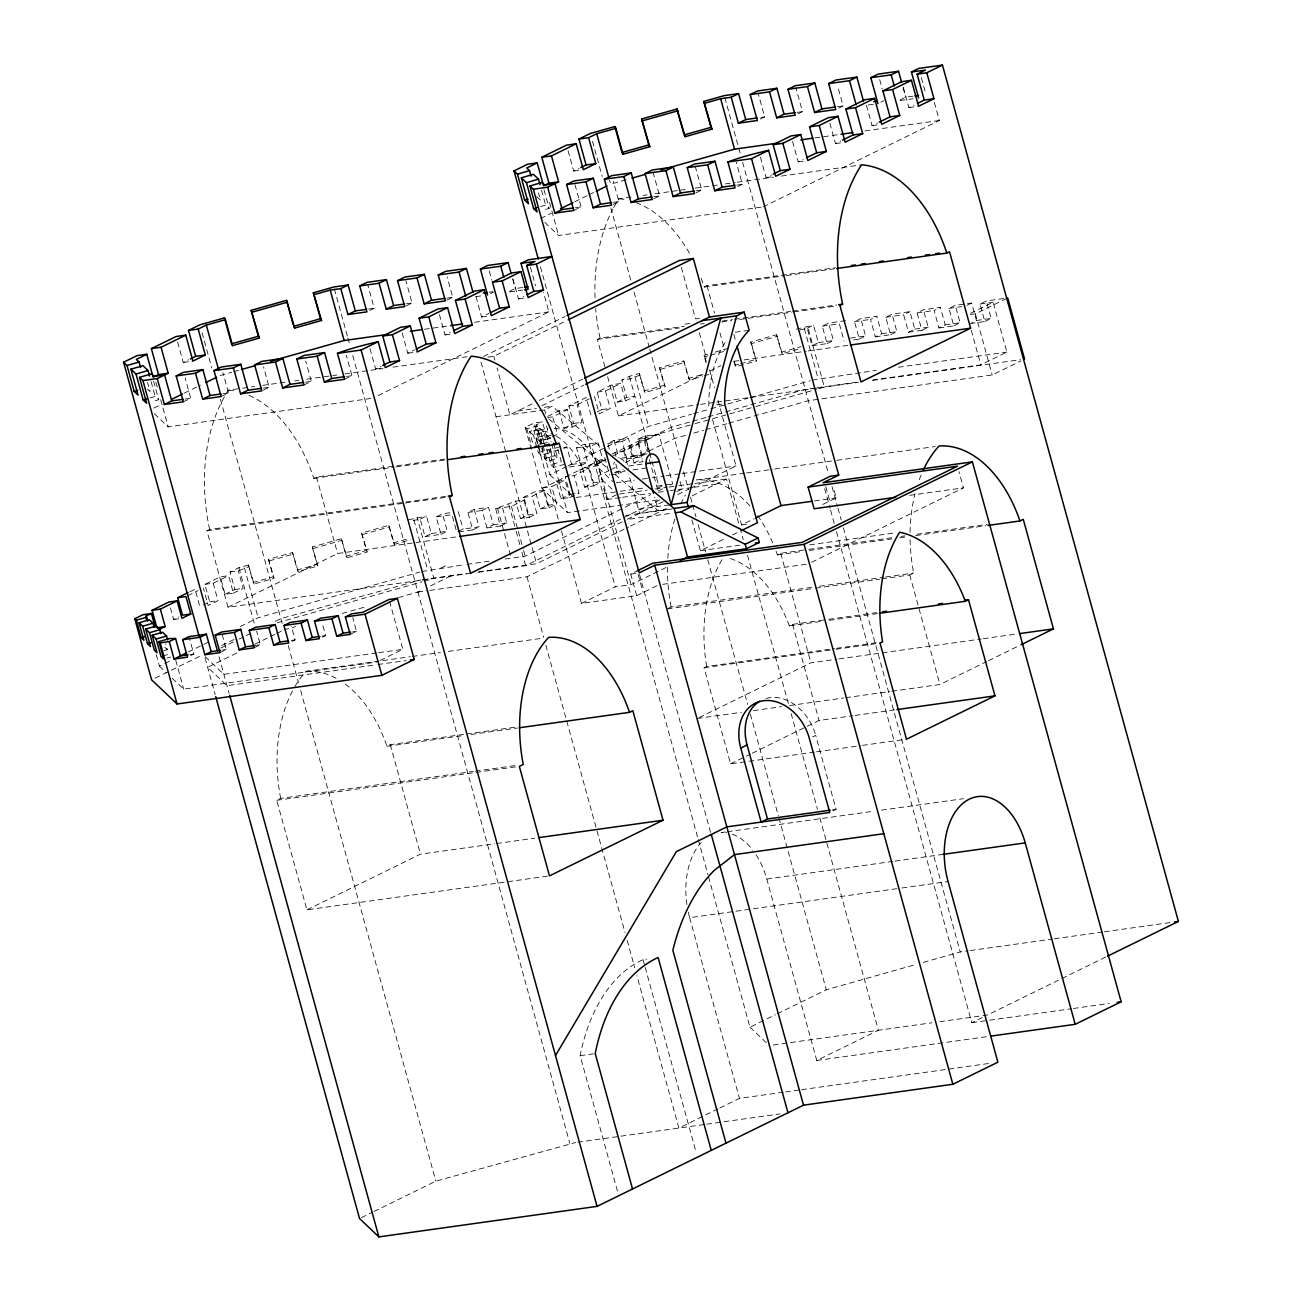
<?xml version="1.0" encoding="UTF-8"?>
<svg xmlns="http://www.w3.org/2000/svg" width="1302" height="1302" viewBox="0 0 1302 1302"><rect width="100%" height="100%" fill="white"/><g stroke="black" fill="none" stroke-linecap="round" stroke-linejoin="round"><path stroke-width="0.75" stroke-dasharray="5 3.75" d="M177.625 342.068L183.24 362.444L188.562 359.824M568.046 150.706L573.661 171.067L578.983 168.463M153.815 408.063L160.992 404.548M184.314 393.123L200.459 385.197M540.655 218.459L551.413 213.186M574.752 201.761L587.316 195.593M589.106 194.714L594.493 192.078M183.338 401.846L190.694 398.249L185.079 377.873M369.833 310.446L374.244 308.281L367.62 284.194M573.759 210.485L581.115 206.888L574.996 184.656M760.27 119.068L764.681 116.92L758.041 92.833M221.145 396.557L228.501 392.96L222.886 372.584M406.175 305.872L412.05 302.992L405.931 280.76M613.047 204.479L618.922 201.582L613.307 181.222M798.077 113.779L802.488 111.614L795.847 87.543M263.281 390.144L269.156 387.264L263.557 366.887M446.846 300.176L452.722 297.295L447.107 276.919M653.718 198.783L659.593 195.902L652.953 171.815M838.748 108.099L843.159 105.934L837.544 85.558M303.968 384.969L311.324 381.356L305.71 360.996M490.463 293.552L493.409 292.12M695.87 192.875L701.745 189.994L695.122 165.924M880.901 102.191L883.846 100.742M522.623 287.514L515.267 288.539L507.91 292.153L522.623 290.086M913.06 96.153L905.687 97.178L898.331 100.775L913.06 98.724M344.591 379.289L351.947 375.676L346.332 355.3M737.957 186.479L742.384 184.314L736.248 162.083M370.012 348.594L375.627 368.971L380.965 366.35M402.155 332.84L407.754 353.216L414.492 349.929M439.425 314.563L445.04 334.94L450.313 332.368M475.995 296.644L481.61 317.021L488.82 313.489M512.858 278.579L518.473 298.955L523.599 296.449M760.449 157.233L766.064 177.609L771.402 174.989M792.576 141.479L798.191 161.855L803.236 159.381M829.862 123.202L835.477 143.578L840.734 141.007M866.432 105.283L872.047 125.659L877.45 123.006M903.279 87.218L908.894 107.594L914.02 105.088M378.133 395.564L548.891 311.862L543.552 292.462M763.118 206.872L939.328 120.5L933.973 101.1M483.547 356.439L565.166 316.435M487.859 357.106L493.816 356.276L566.37 320.715M470.575 573.287L227.996 607.237L206.937 530.777L209.638 529.442L404.108 502.23M249.04 395.369A138.761 87.592 82 0 1 313.815 478.387L316.532 477.053L444.845 459.101M604.925 366.855L597.358 339.415L600.076 338.081L684.282 326.297M701.16 278.303A138.761 87.592 82 0 1 704.252 287.026L706.97 285.691L835.266 267.74M532.046 403.945L509.928 414.785L497.038 367.978M539.305 400.398L582.791 379.077M541.876 405.736L583.849 385.164M496.046 416.738L544.643 409.935L552.26 406.191L601.67 447.709M189.848 591.743L195.072 589.188L199.873 606.651M203.145 605.039L209.703 601.833L204.886 584.37L220.298 576.819L228.582 575.663L233.4 593.126L225.1 594.282L220.298 576.819M225.1 594.282L234.865 589.497L230.047 572.034L238.933 567.688L248.405 565.019L254.085 583.98L274.152 578.316L268.456 559.355L292.543 552.553L298.223 571.513L317.965 565.947L312.268 546.97L341.368 538.751L347.064 557.728L367.31 551.999L361.63 533.039L388.81 525.357L394.49 544.334L410.618 539.777M478.046 572.327L525.65 565.654L660.423 499.594L567.477 512.614L542.055 488.494L525.211 427.382L534.162 422.987L542.462 421.832L547.263 439.279L538.979 440.434L534.162 422.987M547.621 416.396L559.079 410.781L567.379 409.609L572.18 427.072L563.88 428.228L559.079 410.781M563.88 428.228L573.645 423.443L568.844 405.996L586.144 397.501L590.962 414.964L595.665 412.653M597.227 411.888L601.931 409.577L597.13 392.13L612.396 384.643L620.696 383.488L625.497 400.935L617.197 402.106L612.396 384.643M617.197 402.106L626.669 397.468L621.851 380.005L629.371 376.327L639.331 373.511L645.011 392.488L665.241 386.775L659.561 367.799L683.762 360.963L689.458 379.924L702.315 376.294M187.716 595.698L198.148 590.587M204.886 584.37L213.186 583.215L228.582 575.663M230.047 572.034L238.347 570.878L249.284 566.533M541.42 444.096L536.131 424.924L542.462 421.832M547.67 417.535L552.65 416.835L567.379 409.609M568.844 405.996L577.144 404.824L589.253 398.884M597.13 392.13L605.414 390.974L620.696 383.488M640.21 375.025L630.152 378.849L621.851 380.005M170.432 607.871L173.638 619.508L178.944 616.904M538.979 440.434L549.167 435.454L554.147 434.754M213.186 583.215L218.004 600.661L208.174 605.479L203.356 588.032M233.4 593.126L243.165 588.341L238.347 570.878M547.263 439.279L550.665 437.618M552.357 436.788L557.451 434.282L552.65 416.835M572.18 427.072L581.945 422.287L577.144 404.824M605.414 390.974L610.231 408.421L599.262 413.808L594.444 396.345M625.497 400.935L634.969 396.296L626.669 397.468M227.996 607.237L337.609 553.513L457.881 536.668M607.627 376.669L618.434 415.875L702.885 374.471M710.062 370.956L720.852 365.667M807.207 328.267L813.506 325.175L818.323 342.621L812.009 345.714L807.207 328.267L798.94 330.187M563.717 448.555L566.875 447.009L571.692 464.456L568.535 466.002M420.22 519.14L426.519 516.048L431.336 533.511L425.022 536.603L420.22 519.14L410.911 520.881M812.009 345.714L827.095 343.598L822.294 326.151L828.593 323.059L845.633 320.666M569.381 466.995L581.359 465.319L576.542 447.855L582.857 444.763L598.074 442.631L602.875 460.094L596.576 463.187L591.759 445.723L598.074 442.631M425.022 536.603L441.004 534.357L436.186 516.91L442.501 513.818L450.378 512.711M853.607 339.887L859.287 339.09L854.486 321.643L860.785 318.551L876.832 316.305L881.649 333.751L875.335 336.844L870.533 319.397L876.832 316.305M609.401 449.304L607.806 443.477L614.105 440.385L628.41 438.383L633.228 455.846L626.913 458.939L622.112 441.476L628.41 438.383M458.76 531.867L472.707 529.914L467.906 512.467L474.205 509.375L488.51 507.373L493.312 524.836L487.013 527.928L482.196 510.465L488.51 507.373M156.256 654.629L159.43 666.136L163.027 664.362M164.817 663.483L170.204 660.846M188.155 652.058L211.494 640.617M240.203 626.539L258.154 617.734L419.879 572.05M541.941 446.016L549.867 474.758L566.012 466.848M567.818 465.97L605.511 447.497M607.302 446.619L648.591 426.372L691.46 414.264M190.662 655.606L193.803 654.06L189.002 636.613M827.095 343.598L833.41 340.506L828.593 323.059M581.359 465.319L587.674 462.226L582.857 444.763M441.004 534.357L447.302 531.265L442.501 513.818M875.335 336.844L890.568 334.728L885.751 317.265L892.065 314.173L909.968 311.666L914.769 329.129L908.471 332.222L903.653 314.759L909.968 311.666M487.013 527.928L500.44 526.041L495.623 508.594L515.69 501.156L524.625 499.903L529.426 517.366L520.507 518.619L515.69 501.156M626.913 458.939L642.57 456.742L637.752 439.295L644.067 436.203L658.91 434.087L672.646 483.921L669 485.711M644.929 436.072L658.763 485.874M155.215 678.098L169.585 671.067M171.376 670.188L201.908 655.215M221.649 645.532L234.23 639.38M520.507 518.619L527.994 514.941L523.192 497.478L535.447 491.472L544.382 490.219L549.184 507.682L540.265 508.936L535.447 491.472M542.055 488.494L604.909 457.702M612.086 454.17L646.199 437.456L693.185 424.175M220.884 648.005L237.241 639.998M239.063 639.103L244.516 636.434M246.322 635.539L251.774 632.87M275.389 621.298L280.841 618.613L420.79 579.943M474.205 509.375L479.022 526.822L463.073 529.068L456.758 532.16L451.957 514.697L436.186 516.91M605.869 459.313L594.965 464.651L612.933 481.691M613.144 455.749L671.279 427.251L690.695 421.767M495.623 508.594L511.426 506.38L524.625 499.903M523.192 497.478L532.111 496.241L544.382 490.219M540.265 508.936L547.686 505.29L542.885 487.827L551.804 486.59L565.068 480.08L569.885 497.543L560.95 498.78L556.149 481.333L565.068 480.08M560.95 498.78L570.081 494.321L565.263 476.857L574.198 475.604L588.764 468.476L593.566 485.923L584.647 487.176L579.829 469.713L588.764 468.476M584.647 487.176L593.533 482.814L588.716 465.367L597.651 464.114L604.779 460.615M615.96 456.416L614.886 452.543L623.821 451.289L638.143 444.275L629.224 445.512L634.025 462.975L642.944 461.722L637.524 441.443L646.443 440.19L658.91 434.087M219.989 652.611L226.304 649.519L221.503 632.056M859.287 339.09L865.602 335.997L860.785 318.551M472.707 529.914L479.022 526.822M908.471 332.222L921.881 330.334L917.08 312.887L923.378 309.795L940.402 307.402L945.219 324.865L938.905 327.958L934.104 310.494L940.402 307.402M236.72 653.067L207.653 667.308L226.987 685.649L375.969 664.801M254.883 644.164L274.868 634.367M276.691 633.472L282.143 630.803M608.978 470.608L598.09 475.946L613.275 490.349M610.801 469.713L618.059 466.149M625.334 462.584L674.387 438.546L686.04 435.259M500.44 526.041L506.738 522.948L501.937 505.502M890.568 334.728L896.866 331.636L892.065 314.173M254.069 647.843L260.367 644.75L256.624 631.177M614.625 472.48L623.267 469.485M634.025 462.975L642.325 458.906M938.905 327.958L953.78 325.874L948.979 308.411L955.277 305.319L971.617 303.04L976.435 320.487L971.699 322.815M529.426 517.366L536.929 513.688L532.111 496.241M549.184 507.682L556.605 504.037L551.804 486.59M569.885 497.543L578.999 493.067L574.198 475.604M593.566 485.923L602.452 481.561L597.651 464.114M611.354 474.709L618.483 473.716L625.253 470.396M966.881 305.352L971.617 303.04M921.881 330.334L928.196 327.241L923.378 309.795M440.857 568.014L447.172 564.922M291.957 641.43L295.115 639.884L291.371 626.311M970.12 323.58L984.833 321.529L980.032 304.066L986.346 300.974L1003.842 298.532M970.543 313.31L993.133 302.243L1006.853 352.077L980.797 364.853L873.056 379.924M970.381 314.547L975.361 313.847L1007.732 297.979M953.78 325.874L960.095 322.782L955.277 305.319M322.489 637.15L325.646 635.604L322.44 623.967M398.493 597.553L417.909 592.068L423.313 589.432M430.506 585.9L450.28 576.2M603.656 488.217L606.765 499.512L617.425 494.288M984.833 321.529L991.147 318.437L986.346 300.974M350.173 634.383L356.488 631.291L352.744 617.718M657.315 488.315L663.711 485.174L654.629 486.476M505.241 558.997L525.162 556.214L623.479 508.024M625.302 507.129L650.788 494.63M658.08 491.066L667.177 486.606M676.715 491.619L682.134 488.95L679.026 477.671M478.664 571.838L536.538 563.75L624.944 520.426M663.223 501.644L626.734 519.531L671.458 513.281M677.789 494.516L688.725 489.161M690.548 488.266L736.053 465.953L717.695 399.307M429.806 590.408L527.001 576.802L628.687 526.968M630.51 526.073L668.642 507.373M692.257 495.802L726.516 479.022L739.438 525.927M380.233 660.391L402.823 649.307L389.607 601.394M728.746 423.199L808.347 400.707L992.205 374.976L1020.98 360.866M561.487 530.858L581.489 603.412L636.694 595.681L630.738 574.052L637.183 570.894M581.489 603.412L615.244 586.86L631.112 584.647L667.519 566.793M712.552 419.618L741.57 524.95L754.118 518.798M691.883 519.921L700.362 550.697L725.328 538.458M732.473 534.959L739.601 531.46M636.694 595.681L658.666 584.907M822.799 504.46L836.209 497.901L833.231 487.078M547.491 876.148L306.93 909.821L276.74 800.307L280.662 798.37L473.114 771.435M345.209 684.103A120.907 76.313 82 0 1 386.954 746.29L390.274 744.663L464.44 734.279M668.479 608.294L671.1 607.009L811.423 587.381M776.041 551.137A120.907 76.313 82 0 1 777.392 554.912L780.695 553.285L806.768 549.639M811.634 562.236L963.431 487.843L958.972 471.617M814.547 752.1L730.568 763.851L704.089 667.731L706.66 666.478L834.598 648.559M730.276 558.542A120.207 75.874 82 0 1 789.403 625.92L792.56 624.358L826.558 619.606M881.682 578.918L909.74 574.979L913.662 573.059A126.017 79.536 82 0 1 910.065 538.1M306.93 909.821L420.448 854.177L494.63 843.794M699.158 717.581L810.886 662.816L836.942 659.17M730.568 763.851L750.44 754.118M752.247 753.223L819.056 720.478L853.038 715.726M812.546 736.932L815.719 735.386L836.096 809.372L829.765 812.481M891.805 691.248L939.93 684.51L986.77 661.546M988.576 660.667L1019.206 645.646M361.354 1217.679L372.258 1212.325M374.081 1211.446L435.844 1181.158L575.761 1142.489M708.5 876.685L749.968 1027.197L775.406 1014.73M777.229 1013.835L826.282 989.797L915.583 964.57M718.069 1108.848L678.895 1128.053L636.873 975.589M719.86 1107.986L739.438 1098.383L783.511 1092.215M756.088 854.796A66.207 41.794 82 0 1 766.797 879.045L816.777 1060.479L878.411 1030.273L819.69 817.2M836.519 531.672L971.813 1022.688L982.261 1017.562M1105.675 957.068L987.486 1015.007L939.898 1021.663M540.476 206.579L545.636 205.081L549.135 208.385L542.25 210.403M150.039 397.94L155.198 396.443L158.698 399.747L151.813 401.765M525.211 427.382L526.805 428.895L537.14 425.884L541.941 443.331L544.675 445.935L539.874 428.472L529.54 431.483L533.283 445.056M529.54 431.483L533.462 435.193L543.78 432.183L546.449 441.883M537.807 443.608L536.196 437.781L546.514 434.77L550.128 438.188L551.185 442.062M536.196 437.781L539.793 441.199L550.128 438.188M538.507 444.34L541.941 443.331M542.543 443.819L551.153 441.297M538.263 452.64L548.581 449.629L551.332 452.233L541.014 455.244L538.263 452.64L533.462 435.193M559.339 446.928L549.021 449.939L553.822 467.402L564.14 464.391M544.61 458.662L554.929 455.651L557.679 458.255L547.361 461.266L544.61 458.662L539.793 441.199M546.71 449.19L550.974 464.7L561.308 461.689L557.565 448.116M163.906 650.707L167.34 649.698L165.745 643.888M162.734 655.996L169.602 653.995M167.144 658.063L170.595 657.054M626.116 179.79L610.638 184.168L609.564 180.294M220.201 375.529L231.821 372.242M233.758 371.705L239.568 370.061M706.107 363.014L703.975 355.251L707.702 354.193M715.172 352.093L730.113 347.862M733.856 361.435L735.809 366.839L756.332 361.045L750.636 342.068L776.562 334.744L782.242 353.721L800.16 348.659M796.254 329.178L813.506 325.175M660.439 369.312L684.64 362.477M703.975 355.251L704.838 356.764L708.581 355.723M710.453 355.186L723.521 351.491M750.636 342.068L751.514 343.582L777.44 336.274M639.331 373.511L644.132 390.974L664.362 385.246L665.241 386.775M683.762 360.963L688.579 378.41L703.275 374.26M734.93 365.325L738.657 364.267M740.529 363.746L755.453 359.531M776.562 334.744L781.363 352.207L801.072 346.641M704.138 375.773L709.655 374.227M693.396 413.71L708.988 409.316M710.941 408.763L747.966 398.298M749.919 397.761L810.316 380.689M812.269 380.135L876.344 370.338M692.631 421.23L706.221 417.389M708.158 416.835L723.7 412.457M725.637 411.904L805.238 389.412L815.215 388.029M695.138 423.622L710.811 419.211M712.764 418.658L753.874 407.038M755.827 406.484L816.517 389.347M818.47 388.793L824.345 387.133L807.5 326.005M693.803 433.061L703.503 430.327M705.456 429.774L726.809 423.736M408.502 519.791L426.519 516.048M269.335 560.869L293.422 554.066M313.147 548.484L342.247 540.265M362.509 534.552L389.689 526.871M248.405 565.019L253.206 582.466L273.274 576.802L274.152 578.316M292.543 552.553L297.344 569.999L317.086 564.433L317.965 565.947M341.368 538.751L346.186 556.214L366.448 550.486L367.31 551.999M388.81 525.357L393.611 542.804L409.739 538.263M421.832 571.513L465.009 564.629M277.31 622.73L422.157 581.815M424.127 581.262L433.908 578.495L417.063 517.366M283.95 629.908L295.603 626.62M342.198 613.454L367.441 606.325M923.346 962.373L960.241 951.957L968.249 950.834M760.889 117.44L764.681 116.92M796.954 112.395L802.488 111.614M837.365 106.731L843.159 105.934M868.271 104.99L874.081 104.176M908.894 107.594L918.577 106.243M872.047 125.659L879.794 124.569M573.661 171.067L581.408 169.992M814.857 137.931L838.944 134.562M865.049 130.9L939.328 120.5M835.477 143.578L843.224 142.504M798.191 161.855L805.938 160.764M766.064 177.609L773.795 176.519M613.714 207.539A144.717 91.335 82 0 1 619.02 198.783L631.047 197.107M643.074 195.414L647.078 194.861M655.101 193.738L685.178 189.522M695.203 188.123L717.256 185.047M725.263 183.924L735.288 182.508M737.29 182.231L773.388 177.186M781.395 176.063L861.582 164.833M575.435 207.685L581.115 206.888M613.388 202.363L618.922 201.582M653.816 196.716L659.593 195.902M695.935 190.808L701.745 189.994M736.851 185.079L742.384 184.314M544.806 222.398L558.607 235.499L761.117 207.148M368.564 309.079L374.244 308.281M406.517 303.757L412.05 302.992M446.944 298.109L452.722 297.295M489.08 292.201L492.953 291.664M475.914 296.628L483.66 295.538M518.473 298.955L526.203 297.881M481.61 317.021L487.42 316.207M704.252 287.026L784.439 275.796M786.441 275.519L834.566 268.782M183.24 362.444L192.908 361.077M424.419 329.292L448.506 325.923M474.612 322.261L548.891 311.862M445.04 334.94L452.787 333.865M407.754 353.216L417.437 351.865M699.516 318.388L695.545 318.941L681.044 266.292M684.901 324.165L690.857 323.335M375.627 368.971L383.374 367.88M209.638 529.442A144.717 91.335 82 0 1 228.582 390.144L240.61 388.468M242.611 388.191L254.655 386.499M262.662 385.376L286.717 382.007M294.74 380.9L298.744 380.33M306.767 379.207L336.844 374.992M344.867 373.886L382.951 368.547M392.976 367.148L471.161 356.195M700.313 324.052L704.317 323.498M722.366 320.976L732.391 319.56M734.393 319.283L790.526 311.422M792.527 311.145L836.633 304.977M597.358 339.415L679.563 327.909M721.65 322.017L731.675 320.618M739.699 319.495L791.828 312.203M793.829 311.91L835.917 306.019M184.998 399.047L190.694 398.249M222.951 393.725L228.501 392.96M263.378 388.077L269.156 387.264M305.514 382.17L311.324 381.356M346.43 376.457L351.947 375.676M735.288 332.238L749.171 330.301M822.294 326.151L839.334 323.759L844.135 341.222M854.486 321.643L870.533 319.397M885.751 317.265L903.653 314.759M917.08 312.887L934.104 310.494M948.979 308.411L961.69 306.637M980.032 304.066L993.133 302.243M154.368 413.759L168.186 426.861L370.679 398.51M818.323 342.621L833.41 340.506M850.45 338.129L865.602 335.997M881.649 333.751L896.866 331.636M914.769 329.129L928.196 327.241M945.219 324.865L960.095 322.782M976.435 320.487L991.147 318.437M734.051 361.305L742.075 360.182M744.077 359.905L806.215 351.198M808.216 350.922L848.318 345.307M517.545 411.058L536.391 408.421M544.334 407.314L552.26 406.191M898.429 367.245L1006.853 352.077M601.931 409.577L610.231 408.421M817.2 387.752L857.107 382.153M618.434 415.875L698.621 404.645M700.622 404.369L714.652 402.399M716.653 402.123L858.376 382.365M872.389 380.412L1020.573 359.678M573.645 423.443L581.945 422.287M716.718 404.857L722.675 404.027M558.249 519.091L533.934 430.832L547.817 428.895M313.815 478.387L394.018 467.158M396.02 466.881L444.128 460.143M563.62 447.465L566.875 447.009M558.591 450.378L550.648 451.485L567.477 512.614M576.542 447.855L591.759 445.723M607.806 443.477L622.112 441.476M637.752 439.295L643.579 438.481L647.273 451.892M571.692 464.456L587.674 462.226M633.228 455.846L648.868 453.649L644.067 436.203M644.132 455.033L619.085 458.532A10.969 6.933 82 0 1 625.66 463.707M596.576 463.187L604.584 462.064M556.41 436.154A75.858 47.881 82 0 1 582.466 467.874L598.334 465.66L631.112 584.647M628.54 466.035L642.032 464.147M615.732 472.317L625.367 470.966M633.065 469.892L646.541 468.004M406.11 501.954L448.213 496.062M206.937 530.777L403.392 503.288M405.394 502.995L449.499 496.827M593.533 482.814L602.452 481.561M616.302 482.716L634.269 480.194M642.26 479.087L650.235 477.964M652.237 477.688L664.215 476.011M666.201 475.735L680.181 473.782M682.167 473.505L736.053 465.953M570.081 494.321L578.999 493.067M744.598 473.212L696.489 479.95A120.907 76.313 82 0 1 750.001 506.039M746.599 472.935L772.672 469.29M774.674 469.013L834.81 460.582M836.812 460.306L935.048 446.553M467.906 512.467L482.196 510.465M576.119 497.462L618.401 491.554M620.419 491.261L644.571 487.892M665.501 484.93L672.646 483.921M619.41 494.011L647.175 490.122M655.101 489.015L667.015 487.339M669 487.062L676.926 485.955M678.912 485.679L692.794 483.742M694.78 483.465L726.516 479.022M547.686 505.29L556.605 504.037M606.765 499.512L620.647 497.559M622.633 497.283L650.398 493.393M658.34 492.286L668.251 490.903M670.237 490.626L676.194 489.796M678.179 489.519L692.062 487.566M694.047 487.29L715.856 484.23M527.994 514.941L536.929 513.688M431.336 533.511L447.302 531.265M493.312 524.836L506.738 522.948M638.452 509.212L669.261 504.899M668.723 509.163L639.559 513.248L628.768 474.107M625.627 515.494L672.255 508.968M814.515 500.928L836.209 497.901M234.865 589.497L243.165 588.341M909.675 495.362L963.431 487.843M741.57 524.95L749.496 523.843M467.011 564.352L489.145 561.26M209.703 601.833L218.004 600.661M422.776 579.667L466.686 573.515M173.638 619.508L178.618 618.808M700.362 550.697L739.634 545.196M417.909 592.068L427.821 590.685M809.714 544.822L895.678 532.795M630.738 574.052L635.815 573.336M808.77 549.363L892.96 537.58M900.984 536.457L905.004 535.903M917.031 534.211L987.193 524.397M777.392 554.912L801.446 551.543M809.453 550.437L891.658 538.93M899.666 537.807L905.687 536.961M915.713 535.561L985.874 525.731M662.653 584.354L808.021 564.01M189.978 654.597L193.803 654.06M222.512 650.04L226.304 649.519M254.818 645.532L260.367 644.75M291.322 640.421L295.115 639.884M321.806 636.141L325.646 635.604M352.647 631.828L356.488 631.291M819.446 586.258L883.602 577.274M885.604 576.998L913.662 573.059M667.177 608.929L813.522 588.455M815.524 588.178L879.68 579.195M376.685 652.969L223.879 674.355L204.544 656.013M378.687 652.693L402.823 649.307M294.984 686.398A126.017 79.536 82 0 1 306.051 671.311L410.309 656.729M412.311 656.436L440.369 652.514M448.393 651.391L542.608 638.208M172.271 678.293L183.68 689.116L376.75 662.083M377.987 664.508L406.175 660.57M828.544 619.329L876.539 612.607M789.403 625.92L821.383 621.428M829.39 620.322L877.369 613.6M836.6 648.282L880.575 642.13M704.089 667.731L834.029 649.535M836.03 649.259L880.022 643.107M838.944 658.893L981.285 638.973M983.287 638.68L1017.367 633.911M466.458 733.986L516.568 726.972M386.954 746.29L463.138 735.614M471.145 734.491L517.268 728.046M697.351 718.46L741.456 712.292M753.484 710.599L781.558 706.677M789.565 705.554L843.696 697.97M845.698 697.693L889.803 691.525M855.04 715.449L895.027 709.85M475.116 771.158L517.22 765.267M276.74 800.307L517.317 766.634M816.533 751.824L860.524 745.655M862.526 745.379L906.501 739.227M496.632 843.517L534.715 838.179M832.173 809.925L836.096 809.372M725.214 832.027L721.21 832.58A66.207 41.794 82 0 1 726.728 832.841M727.216 831.75L873.463 811.276M881.487 810.153L963.61 798.663M766.797 879.045L893.009 861.387M895.011 861.094L943.087 854.372M688.27 912.149A66.207 41.794 82 0 0 689.653 917.682L900.007 888.241M902.009 887.964L948.084 881.519M617.457 1191.086L580.139 1055.662A172.271 108.733 82 0 1 643.042 959.639L646.817 959.102M970.25 950.558L1052.309 939.067M1054.311 938.791L1102.355 932.069M1104.356 931.793L1172.402 922.272M580.139 1055.662L593.338 1053.823M773.29 1044.985L931.955 1022.77M971.813 1022.688L987.746 1020.459M989.732 1020.182L1071.367 1008.757M1073.369 1008.48L1109.206 1003.451M816.777 1060.479L987.062 1036.636M785.513 1091.922L799.542 1089.969M801.544 1089.693L989.862 1063.327M577.73 1142.212L704.675 1124.456M706.66 1124.163L780.044 1113.894M548.744 418.805L608.962 469.404M615.146 474.595L658.373 510.921L654.613 497.266M536.668 196.569L540.525 200.231L538.491 192.826M536.131 424.924L537.14 425.884M539.874 428.472L543.78 432.183M550.974 464.7L553.822 467.402M549.867 474.758L574.101 497.755M147.517 389.152L150.104 391.593L147.549 382.332M749.968 1027.197L769.319 1045.539M164.638 647.143L167.34 649.698M159.43 666.136L166.558 672.89M781.363 352.207L782.242 353.721M688.579 378.41L689.458 379.924M644.132 390.974L645.011 392.488M393.611 542.804L394.49 544.334M346.186 556.214L347.064 557.728M297.344 569.999L298.223 571.513M253.206 582.466L254.085 583.98M921.344 77.681L925.429 92.491M975.361 313.847L992.205 374.976M971.292 330.35L980.797 364.853M903.149 87.918L905.687 97.178M879.696 79.65L882.251 88.91M909.74 574.979L939.93 684.51M804.376 328.657L818.112 378.491M724.823 97.601L740.48 154.385M742.628 162.229L828.267 473.033M832.043 486.72L837.43 506.266M837.967 508.219L841.206 519.954M843.354 527.766L960.241 951.957M825.793 486.623L829.765 501.058M824.654 488.624L830.041 508.187M830.578 510.156L834.354 523.843M751.514 343.582L756.332 361.045M733.84 334.468L735.972 342.247M734.198 361.012L735.809 366.839M706.97 285.691L714.538 313.131M719.941 332.742L724.791 350.384M780.695 553.285L810.886 662.816M792.56 624.358L819.056 720.478M699.337 332.661L706.351 358.148M709.59 369.914L714.456 387.557M704.838 356.764L706.449 362.591M739.975 527.88L743.214 539.614M747.511 555.254L788.459 703.812M791.144 713.594L817.542 809.372M659.561 367.799L664.362 385.246M592.491 141.3L602.208 176.567M610.833 207.897L631.34 282.322M634.041 292.12L649.145 346.95M649.698 348.92L680.311 460.045M683.55 471.78L688.4 489.373M690.548 497.185L692.159 503.06M692.697 505.013L695.935 516.731M698.084 524.56L705.635 551.918M707.783 559.746L747.641 704.398M750.343 714.18L778.352 815.817M778.889 817.77L826.282 989.797M634.855 376.538L648.591 426.372M629.371 376.327L646.199 437.456M646.443 440.19L650.723 455.716M649.389 459.557L658.356 492.075M623.821 451.289L628.622 468.736M549.525 202.51L558.607 235.499M614.105 440.385L618.922 457.848M544.024 189.864L549.135 208.385M541.551 190.255L545.636 205.081M615.813 464.017L618.483 473.716M639.51 574.426L710.599 832.466M638.175 574.491L643.139 592.524M604.746 457.507L609.564 474.953M540.46 266.845L697.726 837.577M698.263 839.546L707.962 874.732M530.402 267.187L535.513 285.708M582.466 467.874L615.244 586.86M689.653 917.682L739.438 1098.383M512.711 279.279L515.267 288.539M544.643 409.935L545.684 413.662M553.415 442.745L557.679 458.255M551.722 444.015L554.929 455.651M546.482 425.754L548.63 433.501M546.514 434.77L549.721 446.407M550.258 448.36L551.332 452.233M543.08 445.756L547.361 461.266M538.328 445.544L541.014 455.244M489.275 271.011L491.814 280.272M526.805 428.895L531.623 446.342M493.816 356.276L494.89 360.182M480.991 362.119L536.538 563.75M643.042 959.639L644.653 965.482M645.19 967.435L696.179 1152.498M511.426 506.38L517.757 529.377M518.294 531.297L523.046 548.549M523.567 550.469L525.162 556.214M508.805 504.541L515.657 529.361M516.178 531.281L519.856 544.643M521.972 552.292L525.65 565.654M527.001 576.802L543.699 637.41M545.847 645.222L625.025 932.574M627.19 940.402L634.725 967.76M497.543 508.317L511.279 558.151M458.255 511.605L463.073 529.068M413.955 520.019L427.674 569.853M334.386 288.963L347.341 335.965M347.878 337.918L350.043 345.762M352.744 355.544L569.804 1143.319M361.63 533.039L366.448 550.486M316.532 477.053L337.609 553.513M390.274 744.663L420.448 854.177M312.268 546.97L317.086 564.433M268.456 559.355L273.274 576.802M202.054 332.677L211.77 367.929M220.412 399.258L282.404 624.26M288.263 645.548L298.5 682.687M300.648 690.516L435.844 1181.158M244.418 567.9L258.154 617.734M238.933 567.688L254.72 624.993M155.882 382.235L158.03 389.998M160.699 399.698L168.186 426.861M153.587 381.226L158.698 399.747M151.113 381.616L155.198 396.443M219.029 656.729L229.152 693.461M205.065 657.901L215.188 694.682M175.754 660.358L183.68 689.116M600.076 338.081A144.717 91.335 82 0 1 595.681 308.834M595.03 297.8A144.717 91.335 82 0 1 612.884 209.085M280.662 798.37A126.017 79.536 82 0 1 293.031 689.865M306.051 671.311A120.907 76.313 82 0 1 336.046 678.261M757.634 515.657A120.907 76.313 82 0 1 773.128 543.748M910.082 532.306A126.017 79.536 82 0 1 915.029 493.621M919.31 479.657A126.017 79.536 82 0 1 921.914 473.131M671.1 607.009A126.017 79.536 82 0 1 667.503 566.256M667.812 558.216A126.017 79.536 82 0 1 674.973 518.717M680.751 503.939A126.017 79.536 82 0 1 685.405 495.037M533.934 430.832A75.858 47.881 82 0 1 551.983 433.81M619.02 198.783A138.761 87.592 82 0 1 627.548 200.085M636.076 202.624A138.761 87.592 82 0 1 690.662 255.469M686.886 904.548A66.207 41.794 82 0 1 701.241 842.589M732.261 834.208A66.207 41.794 82 0 1 752.833 850.173M228.582 390.144A138.761 87.592 82 0 1 237.127 391.446M706.66 666.478A125.138 78.983 82 0 1 723.749 556.849M766.162 698.393A44.675 33.933 63.9 0 1 815.719 735.386M613.649 464.277A10.969 6.933 82 0 1 614.511 461.966M708.793 405.964A99.424 62.756 82 0 1 726.093 341.173M554.278 428.374A75.858 47.881 82 0 1 598.334 465.66"/><path stroke-width="1.5" d="M741.391 530.598L757.438 522.72L724.644 403.734A99.424 62.756 82 0 1 749.171 330.301L744.158 312.138L736.623 315.833L687.065 502.409L671.197 504.639L720.755 318.062L585.688 384.269M555.498 1055.531L676.373 851.622L726.825 826.884L829.765 812.481L809.372 738.494A44.675 33.933 63.9 0 0 763.346 700.753A44.675 33.933 63.9 0 0 740.757 748.097L761.149 822.083L767.48 818.991L830.22 810.202M199.141 636.434L123.592 362.233L137.101 355.609L146.784 354.258L152.904 376.49M153.164 377.173L158.519 374.553L151.374 348.627L176.095 336.502L185.763 335.151L192.908 361.077L205.325 354.99L198.181 329.064L206.302 325.077L225.441 319.674L232.586 345.616L259.358 338.048L251.188 310.348L286.554 300.355L294.708 328.055L321.529 320.487L313.359 292.787L333.849 286.993L348.155 284.992L355.3 310.934L347.943 314.531L340.798 288.605L348.155 284.992M190.336 358.961L195.658 356.341L188.513 330.415L199.89 324.833L224.416 317.916L225.441 319.674M538.312 259L514.03 170.871L527.538 164.247L537.205 162.896L543.341 185.128M543.601 185.812L548.956 183.191L541.811 157.249L566.516 145.14L576.2 143.79L583.345 169.716L595.763 163.629L588.618 137.703L596.739 133.715L615.879 128.312L623.023 154.254L649.796 146.687L641.626 118.987L676.975 108.994L685.145 136.694L711.966 129.126L703.796 101.426L724.286 95.632L738.592 93.63L745.737 119.556L738.38 123.169L731.236 97.243L738.592 93.63M580.757 167.6L586.079 164.98L578.934 139.054L590.327 133.471L614.853 126.554L615.879 128.312M146.784 354.258L136.319 359.385L139.086 362.005L140.616 367.555M151.374 348.627L161.057 347.26L185.763 335.151M537.205 162.896L526.757 168.023L529.523 170.643L531.053 176.193M541.811 157.249L551.478 155.898L576.2 143.79M157.233 378.573L164.377 404.499L171.734 400.902L164.589 374.96L154.287 376.408L151.553 373.82L139.509 377.336L142.927 380.575L157.233 378.573L168.202 373.202L161.057 347.26M547.67 187.211L554.815 213.137L562.171 209.541L555.026 183.598L544.708 185.047L541.99 182.459L529.947 185.974L533.364 189.213L547.67 187.211L558.623 181.824L551.478 155.898M164.377 404.499L183.338 401.846L176.193 375.92L183.549 372.307L202.884 369.605L210.029 395.531L202.673 399.144L195.528 373.218L202.884 369.605M347.943 314.531L366.887 311.878L359.743 285.952L367.099 282.339L386.45 279.637L393.595 305.563L386.238 309.176L379.094 283.25L386.45 279.637M554.815 213.137L573.759 210.485L566.614 184.559L573.97 180.945L593.321 178.244L600.466 204.17L593.11 207.783L585.965 181.841L593.321 178.244M738.38 123.169L757.325 120.516L750.18 94.59L757.536 90.977L776.887 88.276L784.032 114.202L776.676 117.815L769.531 91.872L776.887 88.276M202.673 399.144L221.145 396.557L214 370.631L221.356 367.018L240.805 364.3L247.95 390.226L240.593 393.839L233.449 367.913L240.805 364.3M386.238 309.176L404.694 306.588L397.549 280.662L404.906 277.049L424.371 274.331L431.515 300.257L424.159 303.871L417.014 277.928L424.371 274.331M593.11 207.783L611.566 205.195L604.421 179.269L611.777 175.656L631.242 172.938L638.387 198.864L631.031 202.477L623.886 176.535L631.242 172.938M776.676 117.815L795.131 115.227L787.987 89.301L795.343 85.688L814.808 82.97L821.953 108.896L814.596 112.509L807.452 86.567L814.808 82.97M171.75 399.275L182.524 394.001M205.846 382.56L216.62 377.287M560.397 208.792L572.961 202.64M596.283 191.199L607.041 185.926M240.593 393.839L261.8 390.86L254.655 364.934L262.011 361.338L282.876 358.408L290.02 384.35L282.664 387.947L275.519 362.021L282.876 358.408M424.159 303.871L445.365 300.892L438.221 274.966L445.577 271.369L466.442 268.44L473.065 292.527M631.031 202.477L652.237 199.499L645.092 173.573L652.448 169.96L673.313 167.047L680.458 192.973L673.101 196.586L665.957 170.66L673.313 167.047M814.596 112.509L835.803 109.531L828.658 83.605L836.014 79.992L856.862 77.078L863.503 101.165M438.221 274.966L459.085 272.053L466.442 268.44M828.658 83.605L849.506 80.691L856.862 77.078M282.664 387.947L303.968 384.969L296.823 359.043L304.18 355.43L324.556 352.582L331.701 378.508L324.344 382.121L317.2 356.178L324.556 352.582M487.534 295.001L480.389 269.075L487.745 265.462L508.122 262.613L511.181 273.729M673.101 196.586L694.389 193.607L687.244 167.665L694.601 164.068L714.993 161.22L722.138 187.146L714.782 190.759L707.637 164.817L714.993 161.22M877.955 103.639L870.81 77.697L878.166 74.1L898.543 71.252L901.619 82.352M480.389 269.075L500.765 266.21L508.122 262.613M870.81 77.697L891.186 74.849L898.543 71.252M324.344 382.121L344.591 379.289L337.446 353.347C350.661 348.334 364.397 344.932 378.15 341.677L385.294 367.62L399.551 360.621L392.407 334.695L410.293 325.939L417.437 351.865L435.926 342.8L428.781 316.874L447.579 307.663L454.723 333.589L472.268 324.995L465.123 299.053L484.149 289.728L491.293 315.67L509.294 306.849L502.149 280.906L520.995 271.679L528.14 297.605L543.52 290.069L536.375 264.127L552.032 256.461L528.368 259.782L521.012 263.378L528.156 289.304L524.478 289.825M714.782 190.759L735.028 187.911L727.883 161.985C741.098 156.956 754.818 153.571 768.587 150.316L775.732 176.242L789.988 169.26L782.844 143.334L800.73 134.562L807.875 160.504L826.363 151.439L819.218 125.513L838 116.301L845.161 142.227L862.689 133.634L855.544 107.692L874.57 98.366L881.714 124.308L899.731 115.471L892.586 89.545L911.433 80.301L918.577 106.243L933.957 98.708L926.812 72.766L942.453 65.1L1178.408 921.425L1107.497 956.189M918.577 97.943L911.433 72.017L918.789 68.404L942.453 65.1M382.755 365.471L389.884 361.989L382.739 336.046L400.609 327.29L410.293 325.939M416.168 349.099L426.259 344.151L419.114 318.225L437.895 309.013L447.579 307.663M453.812 330.643L462.584 326.346L455.44 300.42L474.465 291.095L484.149 289.728M490.61 312.61L499.61 308.2L492.465 282.257L511.328 273.029L520.995 271.679M527.017 294.773L533.853 291.42L526.708 265.494L534.992 261.425L521.012 263.378M773.193 174.11L780.305 170.611L773.16 144.685L791.046 135.929L800.73 134.562M806.605 157.737L816.679 152.79L809.535 126.864L828.332 117.652L838 116.301M842.492 140.144L853.022 134.985L845.877 109.059L864.902 99.717L874.57 98.366M879.241 122.128L890.047 116.838L882.902 90.896L901.749 81.668L911.433 80.301M917.438 103.411L924.274 100.059L917.129 74.133L925.429 70.064L911.433 72.017M337.446 353.347L361.11 350.043L378.15 341.677M727.883 161.985L751.547 158.681L768.587 150.316M566.972 315.556L679.432 260.433L693.331 258.496L709.444 317.004L584.614 378.182M568.177 319.836L693.331 258.496M336.762 636.271L343.061 633.179L338.26 615.716L331.945 618.808L336.762 636.271L350.173 634.383L345.372 616.936L351.686 613.844L363.03 612.249L389.086 599.473L397.387 598.318L414.231 659.447L381.86 675.315L177.056 703.975L151.618 679.856L134.773 618.743L143.122 614.642L151.423 613.486L155.166 627.059M177.121 600.889L160.358 609.108L165.175 626.555L156.875 627.727L152.074 610.264L168.821 602.045L177.121 600.889L181.938 618.336L190.792 614.007L185.974 596.544L177.69 597.716L182.492 615.162L190.792 614.007M177.69 597.716L188.106 592.605M146.752 620.126L145.694 616.285L151.423 613.486M159.804 629.192L165.175 626.555M556.393 444.438A138.761 87.592 82 0 0 471.161 356.195A144.717 91.335 82 0 0 452.217 495.492L449.499 496.827L470.575 573.287L580.171 519.563L559.111 443.103L556.393 444.438L448.132 459.59M946.831 253.076A138.761 87.592 82 0 0 861.582 164.833A144.717 91.335 82 0 0 842.654 304.131L839.936 305.465L860.996 381.925L970.608 328.202L949.532 251.742L946.831 253.076L836.568 268.505M175.575 638.485L169.227 638.598L158.893 641.609L160.211 642.846L169.276 641.577L175.575 638.485L180.392 655.948L188.058 654.873M169.276 641.577L174.077 659.04L187.504 657.152L182.687 639.705L189.002 636.613L206.351 634.172L211.168 651.635L204.853 654.727L200.052 637.264L206.351 634.172M204.853 654.727L219.989 652.611L215.188 635.148L221.503 632.056L240.74 629.371L245.557 646.817L239.242 649.91L234.425 632.463L240.74 629.371M174.077 659.04L186.349 652.937M239.242 649.91L254.069 647.843L249.252 630.38L255.566 627.287L275.178 624.553L279.979 642L273.68 645.092L268.863 627.645L275.178 624.553M273.68 645.092L288.8 642.976L283.999 625.53L290.297 622.437L307.418 620.029L312.22 637.492L305.921 640.584L301.104 623.121L307.418 620.029M305.921 640.584L319.332 638.696L314.531 621.249L320.845 618.157L338.26 615.716M345.372 616.936L365.016 614.186L397.387 598.318M675.347 512.728L680.832 511.963L693.657 505.681L758.041 537.986L759.278 542.462L746.453 548.744L687.537 556.979L680.262 560.544M637.183 570.894L652.709 563.278L802.065 542.381L957.475 466.197L808.135 487.111L814.092 508.74L895.727 497.315M808.135 487.111L830.253 476.255L838.716 475.084L751.547 158.681M991.066 1036.083L1075.208 1024.3L1121.152 1001.791L972.382 461.868L804.083 544.35L654.743 565.247L639.201 572.864L533.364 189.213M838.716 475.084L823.043 482.765L972.382 461.868M755.909 517.919L780.988 505.615L812.546 501.205M680.832 511.963L745.216 544.269L758.041 537.986M629.517 712.34L632.837 710.713L663.027 820.227L549.493 875.872L519.319 766.357L523.241 764.42A126.017 79.536 82 0 1 548.63 637.362A120.907 76.313 82 0 1 629.517 712.34L519.27 727.769M987.876 525.455L1019.954 520.963L1023.274 519.335L1053.448 628.866L1021.012 644.767M965.335 601.296L968.493 599.734L994.972 695.854L906.501 739.227L880.022 643.107L882.577 641.853A125.138 78.983 82 0 1 899.682 532.225A120.207 75.874 82 0 1 965.335 601.296L879.355 613.323M740.757 748.097L747.088 744.988A44.675 33.933 63.9 0 1 759.668 701.208M215.725 696.635L359.547 1218.558L378.882 1236.9L597.065 1206.368L803.513 1105.17L952.852 1084.273L997.885 1062.204L948.084 881.519A66.207 41.794 82 0 1 969.062 799.265A66.207 41.794 82 0 1 1025.227 842.882L1075.208 1024.3M514.03 170.871L517.48 174.159L529.523 170.643M517.48 174.159L524.625 200.085L528.498 203.747L521.353 177.821L533.381 174.305L538.491 179.139L540.021 184.705M521.353 177.821L526.447 182.654L538.491 179.139M524.625 200.085L528.059 199.076M526.447 182.654L533.592 208.58L537.042 207.588M123.592 362.233L127.043 365.52L139.086 362.005M127.043 365.52L134.187 391.446L138.061 395.108L130.916 369.182L142.96 365.667L148.054 370.517L149.584 376.066M130.916 369.182L136.026 374.016L148.054 370.517M134.187 391.446L137.638 390.437M136.026 374.016L143.171 399.958L146.605 398.949M134.773 618.743L136.352 620.224L146.67 617.213L147.744 621.103M136.352 620.224L141.169 637.687L143.871 640.258L139.07 622.795L149.388 619.785L152.985 623.202L154.059 627.092M139.07 622.795L142.667 626.213L152.985 623.202M142.667 626.213L147.484 643.676L150.511 646.557L145.71 629.094L156.028 626.083L159.837 629.696L160.895 633.569M145.71 629.094L149.502 632.707L159.837 629.696M141.169 637.687L144.603 636.678M149.502 632.707L154.32 650.154L157.021 652.709L152.204 635.262L162.538 632.251L166.526 636.027L167.584 639.917M152.204 635.262L156.191 639.038L166.526 636.027M147.484 643.676L150.918 642.667M642.651 120.761L678 110.768M704.821 103.2L720.641 98.724L731.236 97.243M614.853 126.554L621.998 152.48L648.77 144.913L649.796 146.687M711.966 129.126L710.941 127.352L684.12 134.92L685.145 136.694M631.926 178.146L645.483 174.322M660.977 169.944L734.54 149.16L778.71 142.976M252.214 312.122L287.563 302.129M314.384 294.561L330.22 290.086L340.798 288.605M224.416 317.916L231.561 343.842L258.333 336.274L259.358 338.048M321.529 320.487L320.504 318.713L293.699 326.297L294.708 328.055M241.505 369.508L255.046 365.683M270.539 361.305L344.119 340.522L388.289 334.354M750.18 94.59L769.531 91.872M787.987 89.301L807.452 86.567M917.129 74.133L926.812 72.766M882.902 90.896L892.586 89.545M578.934 139.054L588.618 137.703M745.737 119.556L757.097 117.977M784.032 114.202L795.099 112.656M821.953 108.896L835.445 107.008M873.691 101.654L877.564 101.117M914.899 95.892L918.577 95.371M845.877 109.059L855.544 107.692M924.274 100.059L933.957 98.708M809.535 126.864L819.218 125.513M890.047 116.838L899.731 115.471M586.079 164.98L595.763 163.629M800.795 139.9L812.839 138.207M840.946 134.269L853.005 132.592M773.16 144.685L782.844 143.334M853.022 134.985L862.689 133.634M548.956 183.191L558.623 181.824M566.614 184.559L585.965 181.841M604.421 179.269L623.886 176.535M645.092 173.573L665.957 170.66M687.244 167.665L707.637 164.817M816.679 152.79L826.363 151.439M780.305 170.611L789.988 169.26M562.171 209.541L573.547 207.946M600.466 204.17L611.549 202.624M638.387 198.864L651.879 196.976M680.458 192.973L693.999 191.085M722.138 187.146L735.012 185.34M359.743 285.952L379.094 283.25M397.549 280.662L417.014 277.928M526.708 265.494L536.375 264.127M492.465 282.257L502.149 280.906M188.513 330.415L198.181 329.064M355.3 310.934L366.676 309.339M393.595 305.563L404.678 304.017M431.515 300.257L445.007 298.37M483.27 293.015L487.143 292.478M524.462 287.254L528.14 286.733M455.44 300.42L465.123 299.053M533.853 291.42L543.52 290.069M419.114 318.225L428.781 316.874M499.61 308.2L509.294 306.849M195.658 356.341L205.325 354.99M851.313 265.494L855.316 264.924M861.338 264.094L865.342 263.525M879.371 261.556L883.391 261.002M907.445 257.633L911.449 257.08M925.478 255.111L929.498 254.541M935.503 253.711L939.523 253.141M410.374 331.261L422.418 329.569M450.525 325.63L462.568 323.954M382.739 336.046L392.407 334.695M462.584 326.346L472.268 324.995M158.519 374.553L168.202 373.202M176.193 375.92L195.528 373.218M214 370.631L233.449 367.913M254.655 364.934L275.519 362.021M296.823 359.043L317.2 356.178M426.259 344.151L435.926 342.8M389.884 361.989L399.551 360.621M709.444 317.004L744.158 312.138M701.908 320.699L736.623 315.833M838.634 304.701L842.654 304.131M171.734 400.902L183.11 399.307M210.029 395.531L221.112 393.985M247.95 390.226L261.458 388.338M290.02 384.35L303.578 382.446M331.701 378.508L344.591 376.701M850.32 345.03L970.608 328.202M460.875 456.856L464.879 456.286M478.924 454.333L482.928 453.763M488.95 452.933L492.953 452.364M517.008 448.995L521.012 448.441M535.057 446.472L539.061 445.919M545.082 445.072L549.086 444.503M553.09 443.949L557.11 443.38M645.89 463.61L659.365 461.722L671.197 504.639M448.213 496.062L452.217 495.492M459.899 536.391L580.171 519.563M674.566 508.35L693.657 505.681M152.074 610.264L160.358 609.108M755.339 542.999L759.278 542.462M182.687 639.705L200.052 637.264M215.188 635.148L234.425 632.463M249.252 630.38L268.863 627.645M283.999 625.53L301.104 623.121M314.531 621.249L331.945 618.808M211.168 651.635L220.624 650.316M245.557 646.817L254.818 645.532M279.979 642L287.547 640.942M312.22 637.492L319.901 636.418M343.061 633.179L350.743 632.105M410.195 660L414.231 659.447M882.528 611.777L886.532 611.208M938.514 603.933L942.502 603.379M964.489 600.303L968.493 599.734M1019.368 633.635L1053.448 628.866M897.013 709.574L994.972 695.854M538.735 837.625L663.027 820.227M883.814 833.703L734.474 854.617L714.326 870.306A197.79 124.846 82 0 0 672.857 950.297L725.995 1143.172M943.087 854.372L1025.227 842.882M1174.404 921.979L1178.408 921.425M1117.165 1002.345L1121.152 1001.791M604.763 450.313L674.241 508.691L687.537 556.979M533.592 208.58L537.091 211.9L529.947 185.974M143.171 399.958L146.654 403.262L139.509 377.336M145.694 616.285L146.67 617.213M621.998 152.48L623.023 154.254M231.561 343.842L232.586 345.616M1007.732 297.979L1024.576 359.108M891.186 74.849L894.262 85.965M849.506 80.691L856.146 104.762M720.641 98.724L734.54 149.16M703.796 101.426L710.941 127.352M804.083 544.35L952.852 1084.273M676.975 108.994L683.615 133.081M737.046 346.137L780.988 505.615M641.626 118.987L648.77 144.913M745.216 544.269L746.453 548.744M596.739 133.715L609.027 178.341M687.065 502.409L688.172 506.445M747.088 744.988L767.48 818.991M653.539 493.36L646.541 468.004A10.969 6.933 82 0 1 650.072 454.414A10.969 6.933 82 0 1 659.365 461.722M654.743 565.247L803.513 1105.17M711.299 834.501L787.97 1112.787M500.765 266.21L503.825 277.326M711.266 1150.398L658.112 957.523A172.271 108.733 82 0 0 595.226 1053.546L632.528 1188.97M459.085 272.053L465.709 296.124M361.11 350.043L597.065 1206.368M330.22 290.086L344.119 340.522M313.359 292.787L320.504 318.713M286.554 300.355L293.178 324.442M365.016 614.186L381.86 675.315M251.188 310.348L258.333 336.274M206.302 325.077L218.606 369.703M142.927 380.575L217.401 650.854M229.689 695.414L378.882 1236.9M160.211 642.846L177.056 703.975M158.893 641.609L163.71 659.056L161.009 656.501L156.191 639.038M1019.954 520.963A120.907 76.313 82 0 0 939.051 446A126.017 79.536 82 0 0 923.313 469.989"/></g></svg>
